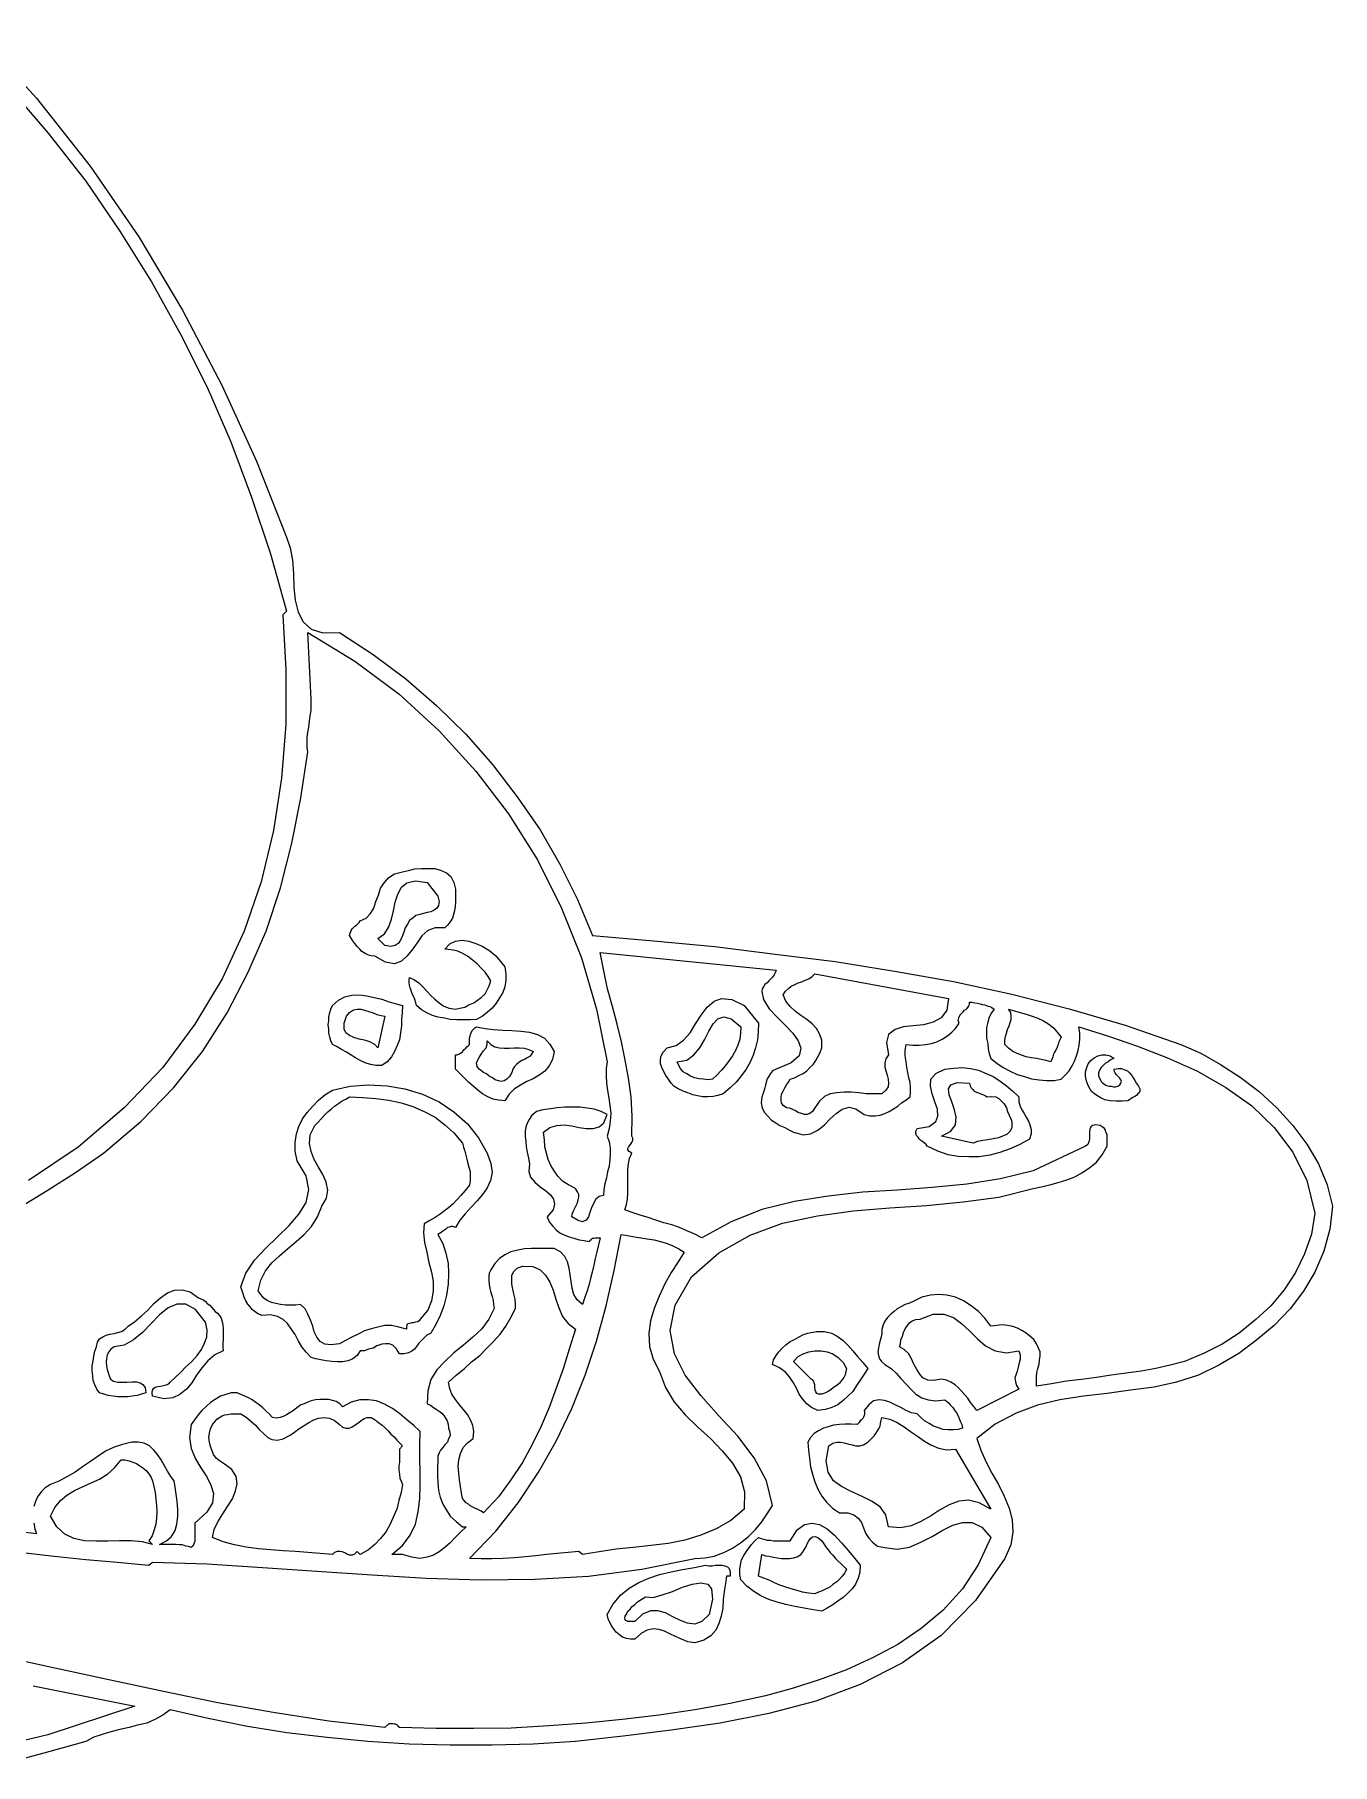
# Model space of a CAD drawing. Extents: x 0.04 to 5.91, y 0.03 to 7.85.
# Drawn here: x 3.49 to 5.914, y 0.108 to 3.34 of the extents above; entities that cross this region are included whole.
import ezdxf

# ---------------------------------------------------------------- set-up
doc = ezdxf.new("R2010")
doc.units = 0
doc.layers.add('1', color=7, linetype='Continuous')

msp = doc.modelspace()

# ---------------------------------------------------------------- linework, layer by layer
for points in [[(3.384, 3.34), (3.493, 3.221), (3.593, 3.094), (3.684, 2.962), (3.766, 2.825), (3.839, 2.685), (3.904, 2.543), (3.96, 2.401), (3.967, 2.381), (3.971, 2.358), (3.973, 2.333), (3.974, 2.307), (3.976, 2.283), (3.982, 2.261), (3.991, 2.243), (4.006, 2.229), (4.028, 2.222), (4.059, 2.223), (4.122, 2.182), (4.183, 2.136), (4.241, 2.086), (4.295, 2.033), (4.345, 1.976), (4.391, 1.916), (4.434, 1.854), (4.471, 1.79), (4.504, 1.724), (4.532, 1.657), (4.646, 1.647), (4.76, 1.636), (4.873, 1.622), (4.985, 1.608), (5.096, 1.59), (5.206, 1.571), (5.315, 1.547), (5.422, 1.52), (5.527, 1.489), (5.631, 1.453), (5.668, 1.437), (5.705, 1.416), (5.742, 1.392), (5.777, 1.365), (5.81, 1.335), (5.84, 1.302), (5.866, 1.267), (5.888, 1.23), (5.904, 1.191), (5.914, 1.151), (5.909, 1.108), (5.898, 1.067), (5.881, 1.028), (5.86, 0.992), (5.835, 0.959), (5.805, 0.928), (5.773, 0.901), (5.739, 0.876), (5.702, 0.854), (5.664, 0.835), (5.623, 0.822), (5.581, 0.813), (5.537, 0.807), (5.493, 0.801), (5.449, 0.796), (5.405, 0.789), (5.363, 0.779), (5.323, 0.764), (5.284, 0.744), (5.25, 0.717), (5.257, 0.695), (5.267, 0.673), (5.278, 0.652), (5.29, 0.631), (5.301, 0.609), (5.31, 0.587), (5.316, 0.565), (5.317, 0.542), (5.313, 0.518), (5.302, 0.493), (5.247, 0.414), (5.183, 0.349), (5.111, 0.298), (5.032, 0.257), (4.949, 0.226), (4.861, 0.203), (4.77, 0.185), (4.679, 0.172), (4.589, 0.161), (4.5, 0.151), (4.421, 0.146), (4.344, 0.144), (4.266, 0.144), (4.189, 0.146), (4.112, 0.151), (4.036, 0.158), (3.961, 0.167), (3.887, 0.179), (3.814, 0.194), (3.743, 0.21), (3.729, 0.2), (3.714, 0.192), (3.699, 0.185), (3.682, 0.181), (3.666, 0.177), (3.649, 0.173), (3.632, 0.169), (3.616, 0.164), (3.6, 0.159), (3.585, 0.151), (3.507, 0.129), (3.428, 0.108)], [(4.276, 1.743), (4.276, 1.735), (4.276, 1.726), (4.276, 1.719), (4.275, 1.711), (4.274, 1.703), (4.272, 1.696), (4.27, 1.689), (4.266, 1.682), (4.261, 1.676), (4.256, 1.671), (4.238, 1.671), (4.224, 1.666), (4.213, 1.656), (4.204, 1.643), (4.195, 1.63), (4.185, 1.618), (4.175, 1.609), (4.162, 1.604), (4.145, 1.607), (4.125, 1.618), (4.118, 1.619), (4.113, 1.62), (4.107, 1.623), (4.101, 1.627), (4.097, 1.631), (4.092, 1.636), (4.088, 1.642), (4.084, 1.647), (4.081, 1.652), (4.078, 1.657), (4.079, 1.661), (4.08, 1.664), (4.081, 1.666), (4.083, 1.669), (4.086, 1.672), (4.088, 1.674), (4.091, 1.676), (4.094, 1.679), (4.096, 1.681), (4.098, 1.684), (4.109, 1.689), (4.117, 1.698), (4.123, 1.708), (4.127, 1.72), (4.132, 1.732), (4.136, 1.745), (4.143, 1.756), (4.151, 1.765), (4.162, 1.772), (4.177, 1.776), (4.188, 1.778), (4.2, 1.781), (4.212, 1.782), (4.225, 1.782), (4.237, 1.782), (4.248, 1.779), (4.259, 1.774), (4.267, 1.767), (4.273, 1.756), (4.276, 1.743)], [(4.368, 1.598), (4.37, 1.585), (4.37, 1.573), (4.368, 1.561), (4.364, 1.55), (4.358, 1.54), (4.352, 1.53), (4.344, 1.521), (4.335, 1.513), (4.326, 1.506), (4.315, 1.5), (4.303, 1.499), (4.291, 1.499), (4.278, 1.499), (4.266, 1.5), (4.255, 1.502), (4.243, 1.504), (4.233, 1.507), (4.222, 1.512), (4.212, 1.518), (4.203, 1.526), (4.202, 1.531), (4.2, 1.537), (4.198, 1.542), (4.195, 1.548), (4.193, 1.554), (4.191, 1.559), (4.19, 1.564), (4.189, 1.569), (4.189, 1.574), (4.19, 1.578), (4.199, 1.574), (4.207, 1.568), (4.215, 1.561), (4.222, 1.553), (4.229, 1.545), (4.237, 1.538), (4.245, 1.531), (4.254, 1.525), (4.264, 1.521), (4.276, 1.519), (4.284, 1.521), (4.293, 1.523), (4.301, 1.527), (4.31, 1.531), (4.317, 1.536), (4.324, 1.541), (4.331, 1.548), (4.335, 1.555), (4.339, 1.563), (4.342, 1.572), (4.337, 1.58), (4.331, 1.588), (4.324, 1.596), (4.316, 1.604), (4.307, 1.611), (4.298, 1.618), (4.288, 1.624), (4.278, 1.628), (4.267, 1.63), (4.256, 1.631), (4.265, 1.641), (4.276, 1.646), (4.288, 1.648), (4.301, 1.646), (4.314, 1.642), (4.327, 1.636), (4.34, 1.628), (4.351, 1.619), (4.36, 1.608), (4.368, 1.598)], [(4.177, 1.526), (4.176, 1.513), (4.175, 1.5), (4.175, 1.488), (4.173, 1.475), (4.171, 1.462), (4.167, 1.451), (4.162, 1.44), (4.156, 1.43), (4.148, 1.421), (4.138, 1.414), (4.127, 1.414), (4.117, 1.416), (4.107, 1.419), (4.098, 1.423), (4.089, 1.428), (4.081, 1.433), (4.072, 1.439), (4.063, 1.444), (4.055, 1.449), (4.046, 1.453), (4.043, 1.46), (4.041, 1.467), (4.039, 1.474), (4.039, 1.482), (4.038, 1.49), (4.039, 1.497), (4.039, 1.505), (4.041, 1.513), (4.043, 1.519), (4.046, 1.526), (4.057, 1.536), (4.069, 1.542), (4.082, 1.545), (4.096, 1.546), (4.11, 1.544), (4.124, 1.541), (4.138, 1.538), (4.152, 1.533), (4.165, 1.529), (4.177, 1.526)], [(4.842, 1.493), (4.841, 1.477), (4.84, 1.462), (4.836, 1.447), (4.832, 1.433), (4.826, 1.42), (4.819, 1.407), (4.81, 1.395), (4.8, 1.383), (4.789, 1.372), (4.776, 1.361), (4.766, 1.358), (4.757, 1.356), (4.747, 1.355), (4.738, 1.355), (4.728, 1.357), (4.719, 1.359), (4.71, 1.363), (4.701, 1.366), (4.692, 1.37), (4.684, 1.375), (4.679, 1.381), (4.674, 1.388), (4.669, 1.395), (4.665, 1.402), (4.662, 1.409), (4.659, 1.417), (4.659, 1.425), (4.66, 1.432), (4.664, 1.439), (4.671, 1.447), (4.688, 1.451), (4.702, 1.461), (4.714, 1.475), (4.724, 1.492), (4.735, 1.508), (4.746, 1.523), (4.759, 1.534), (4.773, 1.539), (4.792, 1.537), (4.815, 1.526), (4.842, 1.493)], [(4.46, 1.44), (4.457, 1.425), (4.451, 1.413), (4.443, 1.403), (4.432, 1.396), (4.421, 1.389), (4.409, 1.384), (4.397, 1.377), (4.386, 1.37), (4.376, 1.36), (4.368, 1.348), (4.356, 1.349), (4.346, 1.351), (4.336, 1.355), (4.326, 1.361), (4.318, 1.367), (4.309, 1.375), (4.3, 1.383), (4.292, 1.391), (4.284, 1.399), (4.276, 1.407), (4.276, 1.434), (4.279, 1.434), (4.282, 1.435), (4.285, 1.437), (4.288, 1.439), (4.29, 1.441), (4.292, 1.444), (4.295, 1.446), (4.297, 1.449), (4.3, 1.451), (4.302, 1.453), (4.302, 1.458), (4.302, 1.461), (4.302, 1.465), (4.303, 1.469), (4.304, 1.472), (4.305, 1.475), (4.307, 1.479), (4.309, 1.481), (4.312, 1.484), (4.315, 1.486), (4.331, 1.483), (4.347, 1.481), (4.364, 1.48), (4.381, 1.479), (4.398, 1.478), (4.414, 1.476), (4.429, 1.472), (4.442, 1.465), (4.452, 1.454), (4.46, 1.44)], [(5.506, 1.427), (5.503, 1.426), (5.499, 1.424), (5.495, 1.421), (5.49, 1.418), (5.486, 1.414), (5.482, 1.41), (5.479, 1.405), (5.477, 1.4), (5.477, 1.394), (5.48, 1.388), (5.482, 1.384), (5.485, 1.381), (5.488, 1.379), (5.491, 1.377), (5.494, 1.376), (5.497, 1.375), (5.501, 1.375), (5.505, 1.374), (5.509, 1.374), (5.513, 1.375), (5.517, 1.378), (5.519, 1.381), (5.52, 1.384), (5.518, 1.388), (5.516, 1.391), (5.513, 1.394), (5.51, 1.397), (5.508, 1.4), (5.506, 1.404), (5.506, 1.407), (5.514, 1.408), (5.52, 1.408), (5.526, 1.406), (5.531, 1.404), (5.535, 1.4), (5.539, 1.395), (5.542, 1.391), (5.545, 1.386), (5.548, 1.38), (5.552, 1.375), (5.554, 1.37), (5.554, 1.366), (5.553, 1.363), (5.55, 1.36), (5.548, 1.358), (5.545, 1.356), (5.541, 1.354), (5.538, 1.352), (5.535, 1.35), (5.532, 1.348), (5.521, 1.347), (5.51, 1.347), (5.499, 1.348), (5.489, 1.35), (5.48, 1.354), (5.472, 1.359), (5.464, 1.365), (5.459, 1.374), (5.455, 1.383), (5.453, 1.394), (5.453, 1.402), (5.455, 1.41), (5.458, 1.417), (5.463, 1.423), (5.469, 1.428), (5.476, 1.432), (5.483, 1.434), (5.491, 1.434), (5.499, 1.432), (5.506, 1.427)], [(5.328, 1.355), (5.328, 1.346), (5.331, 1.338), (5.334, 1.331), (5.338, 1.324), (5.342, 1.317), (5.346, 1.31), (5.349, 1.303), (5.351, 1.294), (5.351, 1.286), (5.348, 1.276), (5.33, 1.266), (5.312, 1.258), (5.293, 1.251), (5.274, 1.246), (5.254, 1.243), (5.235, 1.243), (5.215, 1.244), (5.196, 1.247), (5.177, 1.254), (5.157, 1.263), (5.155, 1.266), (5.152, 1.269), (5.149, 1.271), (5.145, 1.274), (5.142, 1.277), (5.14, 1.28), (5.137, 1.283), (5.136, 1.287), (5.136, 1.291), (5.138, 1.296), (5.161, 1.3), (5.173, 1.309), (5.177, 1.319), (5.176, 1.332), (5.171, 1.346), (5.166, 1.361), (5.163, 1.375), (5.164, 1.388), (5.173, 1.399), (5.19, 1.407), (5.207, 1.409), (5.223, 1.41), (5.238, 1.408), (5.253, 1.405), (5.267, 1.399), (5.28, 1.393), (5.293, 1.385), (5.305, 1.376), (5.317, 1.366), (5.328, 1.355)], [(4.335, 1.25), (4.342, 1.231), (4.344, 1.214), (4.341, 1.199), (4.335, 1.185), (4.326, 1.173), (4.316, 1.161), (4.305, 1.149), (4.294, 1.137), (4.284, 1.125), (4.276, 1.111), (4.271, 1.113), (4.268, 1.113), (4.264, 1.112), (4.261, 1.111), (4.258, 1.108), (4.255, 1.106), (4.252, 1.104), (4.249, 1.102), (4.246, 1.1), (4.243, 1.098), (4.252, 1.081), (4.258, 1.063), (4.262, 1.044), (4.263, 1.025), (4.262, 1.005), (4.259, 0.985), (4.254, 0.965), (4.247, 0.947), (4.239, 0.93), (4.23, 0.914), (4.222, 0.91), (4.217, 0.905), (4.212, 0.9), (4.207, 0.895), (4.203, 0.889), (4.199, 0.884), (4.194, 0.88), (4.188, 0.877), (4.18, 0.875), (4.171, 0.875), (4.165, 0.885), (4.159, 0.891), (4.152, 0.894), (4.145, 0.894), (4.138, 0.893), (4.129, 0.89), (4.122, 0.886), (4.113, 0.884), (4.106, 0.881), (4.098, 0.881), (4.092, 0.872), (4.084, 0.866), (4.075, 0.862), (4.065, 0.86), (4.055, 0.86), (4.045, 0.861), (4.034, 0.862), (4.024, 0.864), (4.015, 0.866), (4.006, 0.868), (3.997, 0.878), (3.989, 0.888), (3.982, 0.9), (3.976, 0.911), (3.969, 0.922), (3.962, 0.932), (3.954, 0.939), (3.943, 0.945), (3.93, 0.948), (3.914, 0.947), (3.907, 0.95), (3.902, 0.953), (3.896, 0.958), (3.892, 0.963), (3.888, 0.968), (3.884, 0.974), (3.881, 0.981), (3.879, 0.987), (3.877, 0.993), (3.875, 1), (3.884, 1.026), (3.9, 1.05), (3.921, 1.072), (3.943, 1.094), (3.965, 1.115), (3.983, 1.136), (3.997, 1.158), (4.002, 1.182), (3.997, 1.208), (3.98, 1.236), (3.976, 1.254), (3.976, 1.27), (3.979, 1.286), (3.983, 1.3), (3.99, 1.314), (3.999, 1.326), (4.009, 1.338), (4.02, 1.349), (4.032, 1.359), (4.046, 1.368), (4.079, 1.375), (4.113, 1.378), (4.148, 1.376), (4.181, 1.37), (4.214, 1.36), (4.245, 1.346), (4.273, 1.327), (4.298, 1.305), (4.319, 1.279), (4.335, 1.25)], [(3.835, 0.947), (3.838, 0.942), (3.84, 0.935), (3.841, 0.929), (3.842, 0.922), (3.842, 0.916), (3.842, 0.909), (3.842, 0.902), (3.841, 0.895), (3.841, 0.888), (3.842, 0.881), (3.826, 0.873), (3.813, 0.862), (3.802, 0.849), (3.792, 0.835), (3.783, 0.821), (3.773, 0.809), (3.761, 0.799), (3.748, 0.793), (3.731, 0.791), (3.71, 0.796), (3.709, 0.803), (3.71, 0.807), (3.712, 0.811), (3.715, 0.813), (3.72, 0.814), (3.725, 0.815), (3.73, 0.816), (3.735, 0.817), (3.74, 0.819), (3.743, 0.822), (3.752, 0.831), (3.762, 0.84), (3.772, 0.851), (3.783, 0.861), (3.793, 0.872), (3.801, 0.883), (3.807, 0.895), (3.811, 0.907), (3.812, 0.92), (3.809, 0.934), (3.79, 0.958), (3.772, 0.968), (3.755, 0.968), (3.739, 0.961), (3.723, 0.948), (3.707, 0.932), (3.691, 0.915), (3.674, 0.901), (3.657, 0.891), (3.638, 0.888), (3.632, 0.884), (3.628, 0.879), (3.625, 0.873), (3.624, 0.866), (3.623, 0.86), (3.624, 0.853), (3.625, 0.846), (3.627, 0.84), (3.629, 0.834), (3.631, 0.828), (3.637, 0.824), (3.645, 0.822), (3.653, 0.822), (3.662, 0.822), (3.671, 0.823), (3.68, 0.823), (3.687, 0.821), (3.692, 0.818), (3.696, 0.812), (3.697, 0.802), (3.689, 0.8), (3.681, 0.797), (3.672, 0.796), (3.663, 0.795), (3.654, 0.795), (3.645, 0.795), (3.636, 0.796), (3.627, 0.797), (3.619, 0.8), (3.611, 0.802), (3.606, 0.809), (3.602, 0.817), (3.599, 0.825), (3.598, 0.834), (3.597, 0.844), (3.597, 0.853), (3.599, 0.862), (3.6, 0.871), (3.602, 0.88), (3.605, 0.888), (3.607, 0.897), (3.611, 0.903), (3.617, 0.907), (3.623, 0.91), (3.63, 0.912), (3.638, 0.913), (3.645, 0.915), (3.652, 0.917), (3.659, 0.921), (3.664, 0.927), (3.676, 0.935), (3.689, 0.946), (3.701, 0.957), (3.712, 0.969), (3.725, 0.98), (3.738, 0.989), (3.751, 0.994), (3.765, 0.995), (3.78, 0.991), (3.796, 0.98), (3.8, 0.978), (3.805, 0.976), (3.809, 0.973), (3.812, 0.969), (3.817, 0.966), (3.82, 0.962), (3.824, 0.958), (3.827, 0.954), (3.831, 0.951), (3.835, 0.947)], [(5.046, 0.848), (5.039, 0.837), (5.032, 0.826), (5.025, 0.816), (5.018, 0.805), (5.009, 0.796), (5, 0.788), (4.99, 0.78), (4.979, 0.775), (4.967, 0.771), (4.953, 0.769), (4.941, 0.775), (4.932, 0.782), (4.924, 0.791), (4.918, 0.8), (4.913, 0.811), (4.907, 0.821), (4.9, 0.832), (4.892, 0.841), (4.881, 0.849), (4.868, 0.855), (4.87, 0.864), (4.875, 0.872), (4.88, 0.879), (4.886, 0.886), (4.893, 0.892), (4.901, 0.898), (4.909, 0.902), (4.918, 0.907), (4.926, 0.911), (4.934, 0.914), (4.95, 0.917), (4.965, 0.917), (4.978, 0.914), (4.989, 0.908), (5, 0.9), (5.009, 0.891), (5.018, 0.881), (5.027, 0.87), (5.037, 0.859), (5.046, 0.848)], [(5.032, 0.48), (5.031, 0.467), (5.028, 0.456), (5.023, 0.445), (5.017, 0.436), (5.009, 0.428), (5, 0.42), (4.99, 0.413), (4.981, 0.406), (4.97, 0.4), (4.96, 0.394), (4.944, 0.397), (4.927, 0.4), (4.91, 0.403), (4.893, 0.407), (4.877, 0.411), (4.861, 0.416), (4.846, 0.423), (4.833, 0.431), (4.82, 0.441), (4.809, 0.453), (4.807, 0.463), (4.807, 0.473), (4.808, 0.481), (4.81, 0.49), (4.814, 0.497), (4.819, 0.505), (4.824, 0.512), (4.829, 0.519), (4.835, 0.526), (4.842, 0.532), (4.847, 0.53), (4.852, 0.529), (4.858, 0.527), (4.864, 0.527), (4.87, 0.526), (4.876, 0.526), (4.882, 0.526), (4.888, 0.526), (4.895, 0.526), (4.901, 0.526), (4.914, 0.546), (4.928, 0.556), (4.942, 0.559), (4.956, 0.556), (4.97, 0.548), (4.984, 0.536), (4.997, 0.522), (5.01, 0.507), (5.022, 0.493), (5.032, 0.48)], [(4.789, 0.46), (4.782, 0.46), (4.78, 0.446), (4.778, 0.431), (4.776, 0.416), (4.775, 0.4), (4.772, 0.385), (4.768, 0.371), (4.762, 0.359), (4.753, 0.348), (4.74, 0.34), (4.723, 0.335), (4.71, 0.337), (4.698, 0.342), (4.687, 0.347), (4.676, 0.352), (4.666, 0.357), (4.656, 0.36), (4.645, 0.361), (4.634, 0.359), (4.623, 0.353), (4.611, 0.342), (4.603, 0.342), (4.595, 0.343), (4.588, 0.346), (4.582, 0.35), (4.576, 0.355), (4.572, 0.36), (4.568, 0.366), (4.564, 0.373), (4.561, 0.38), (4.559, 0.388), (4.57, 0.407), (4.584, 0.424), (4.6, 0.437), (4.618, 0.448), (4.637, 0.456), (4.657, 0.463), (4.679, 0.468), (4.7, 0.472), (4.722, 0.476), (4.743, 0.48), (4.749, 0.479), (4.755, 0.479), (4.761, 0.48), (4.768, 0.48), (4.774, 0.48), (4.779, 0.479), (4.784, 0.477), (4.787, 0.474), (4.789, 0.468), (4.789, 0.46)]]:
    msp.add_lwpolyline(points)
at = {"layer": '1'}
for points in [[(3.44, 3.243), (3.515, 3.156), (3.585, 3.066), (3.649, 2.973), (3.708, 2.878), (3.762, 2.78), (3.812, 2.681), (3.856, 2.579), (3.895, 2.476), (3.93, 2.37), (3.96, 2.263), (3.953, 2.256), (3.959, 2.153), (3.959, 2.051), (3.951, 1.951), (3.936, 1.853), (3.913, 1.757), (3.881, 1.665), (3.84, 1.576), (3.789, 1.491), (3.729, 1.41), (3.657, 1.335), (3.571, 1.261), (3.478, 1.199)], [(3.46, 1.148), (3.513, 1.18), (3.566, 1.214), (3.618, 1.25), (3.688, 1.309), (3.749, 1.372), (3.803, 1.44), (3.849, 1.512), (3.888, 1.587), (3.922, 1.665), (3.949, 1.746), (3.97, 1.829), (3.987, 1.914), (4, 2), (3.999, 2.008), (3.999, 2.017), (3.999, 2.027), (4, 2.036), (4.002, 2.046), (4.003, 2.057), (4.004, 2.067), (4.006, 2.077), (4.006, 2.088), (4.006, 2.098), (4, 2.223), (4.088, 2.169), (4.17, 2.108), (4.245, 2.039), (4.314, 1.964), (4.375, 1.884), (4.429, 1.798), (4.474, 1.708), (4.511, 1.615), (4.539, 1.519), (4.559, 1.421)], [(4.243, 1.73), (4.245, 1.72), (4.244, 1.713), (4.241, 1.708), (4.236, 1.704), (4.23, 1.701), (4.223, 1.7), (4.216, 1.698), (4.209, 1.696), (4.202, 1.694), (4.197, 1.69), (4.19, 1.685), (4.186, 1.678), (4.182, 1.671), (4.179, 1.663), (4.176, 1.655), (4.173, 1.648), (4.169, 1.642), (4.163, 1.638), (4.155, 1.636), (4.144, 1.638), (4.131, 1.651), (4.143, 1.66), (4.151, 1.673), (4.156, 1.687), (4.16, 1.703), (4.163, 1.719), (4.168, 1.734), (4.175, 1.747), (4.185, 1.755), (4.201, 1.759), (4.223, 1.756), (4.243, 1.73)], [(3.467, 0.504), (3.526, 0.497), (3.585, 0.491), (3.644, 0.486), (3.703, 0.48), (3.71, 0.486), (3.812, 0.483), (3.915, 0.476), (4.017, 0.469), (4.12, 0.462), (4.221, 0.456), (4.323, 0.453), (4.424, 0.454), (4.524, 0.46), (4.624, 0.473), (4.723, 0.493), (4.742, 0.494), (4.759, 0.497), (4.777, 0.504), (4.793, 0.512), (4.808, 0.522), (4.823, 0.534), (4.836, 0.547), (4.848, 0.561), (4.858, 0.576), (4.868, 0.592), (4.857, 0.638), (4.834, 0.681), (4.803, 0.721), (4.768, 0.759), (4.734, 0.797), (4.705, 0.835), (4.685, 0.875), (4.677, 0.919), (4.686, 0.966), (4.717, 1.019), (4.768, 1.064), (4.826, 1.097), (4.887, 1.119), (4.952, 1.133), (5.019, 1.142), (5.087, 1.148), (5.156, 1.152), (5.224, 1.159), (5.291, 1.168), (5.355, 1.184), (5.37, 1.187), (5.386, 1.191), (5.402, 1.195), (5.418, 1.2), (5.433, 1.206), (5.447, 1.214), (5.461, 1.223), (5.473, 1.233), (5.484, 1.247), (5.493, 1.263), (5.493, 1.267), (5.493, 1.272), (5.493, 1.276), (5.493, 1.281), (5.493, 1.285), (5.491, 1.289), (5.49, 1.293), (5.488, 1.296), (5.484, 1.299), (5.48, 1.302), (5.472, 1.303), (5.466, 1.302), (5.463, 1.299), (5.461, 1.295), (5.46, 1.289), (5.46, 1.283), (5.46, 1.277), (5.459, 1.271), (5.457, 1.266), (5.453, 1.263), (5.355, 1.217), (5.294, 1.202), (5.231, 1.192), (5.166, 1.186), (5.101, 1.181), (5.037, 1.177), (4.972, 1.17), (4.909, 1.16), (4.848, 1.145), (4.791, 1.122), (4.736, 1.092), (4.723, 1.099), (4.708, 1.105), (4.694, 1.111), (4.68, 1.116), (4.665, 1.12), (4.65, 1.125), (4.636, 1.13), (4.621, 1.134), (4.606, 1.139), (4.592, 1.144), (4.595, 1.154), (4.597, 1.164), (4.598, 1.175), (4.598, 1.186), (4.598, 1.197), (4.598, 1.208), (4.598, 1.219), (4.599, 1.23), (4.601, 1.24), (4.605, 1.25), (4.6, 1.253), (4.598, 1.256), (4.598, 1.259), (4.599, 1.261), (4.601, 1.264), (4.604, 1.268), (4.606, 1.271), (4.607, 1.274), (4.607, 1.278), (4.605, 1.282), (4.606, 1.319), (4.604, 1.355), (4.599, 1.39), (4.593, 1.424), (4.586, 1.458), (4.578, 1.491), (4.569, 1.524), (4.56, 1.557), (4.553, 1.591), (4.546, 1.625), (4.875, 1.592)], [(4.875, 1.592), (4.873, 1.587), (4.871, 1.583), (4.868, 1.579), (4.865, 1.576), (4.861, 1.572), (4.858, 1.568), (4.854, 1.565), (4.851, 1.561), (4.849, 1.557), (4.848, 1.552), (4.851, 1.537), (4.862, 1.52), (4.876, 1.505), (4.891, 1.49), (4.906, 1.474), (4.916, 1.46), (4.921, 1.446), (4.918, 1.432), (4.903, 1.419), (4.875, 1.407), (4.868, 1.404), (4.864, 1.399), (4.861, 1.394), (4.858, 1.389), (4.856, 1.383), (4.855, 1.377), (4.854, 1.372), (4.852, 1.366), (4.85, 1.36), (4.848, 1.355), (4.847, 1.344), (4.849, 1.334), (4.853, 1.326), (4.859, 1.319), (4.866, 1.312), (4.874, 1.307), (4.882, 1.302), (4.891, 1.298), (4.9, 1.293), (4.907, 1.289), (4.925, 1.284), (4.939, 1.286), (4.953, 1.293), (4.965, 1.303), (4.976, 1.314), (4.987, 1.324), (4.998, 1.332), (5.011, 1.336), (5.024, 1.333), (5.039, 1.322), (5.05, 1.32), (5.06, 1.32), (5.069, 1.321), (5.078, 1.324), (5.086, 1.328), (5.094, 1.333), (5.102, 1.338), (5.109, 1.344), (5.117, 1.349), (5.125, 1.355), (5.126, 1.363), (5.126, 1.372), (5.125, 1.382), (5.123, 1.391), (5.121, 1.401), (5.119, 1.411), (5.118, 1.421), (5.116, 1.432), (5.116, 1.442), (5.118, 1.453), (5.13, 1.452), (5.142, 1.452), (5.154, 1.453), (5.165, 1.455), (5.175, 1.458), (5.185, 1.463), (5.195, 1.469), (5.203, 1.476), (5.21, 1.483), (5.217, 1.493), (5.215, 1.498), (5.216, 1.503), (5.218, 1.507), (5.22, 1.51), (5.224, 1.514), (5.227, 1.517), (5.231, 1.52), (5.234, 1.524), (5.236, 1.528), (5.236, 1.532), (5.241, 1.532), (5.246, 1.531), (5.251, 1.53), (5.256, 1.529), (5.26, 1.528), (5.265, 1.527), (5.27, 1.525), (5.274, 1.524), (5.278, 1.522), (5.282, 1.519), (5.277, 1.512), (5.273, 1.504), (5.27, 1.495), (5.268, 1.485), (5.268, 1.475), (5.268, 1.465), (5.27, 1.455), (5.271, 1.445), (5.273, 1.436), (5.276, 1.427), (5.287, 1.418), (5.299, 1.41), (5.312, 1.403), (5.325, 1.397), (5.339, 1.393), (5.352, 1.389), (5.366, 1.387), (5.38, 1.386), (5.394, 1.386), (5.407, 1.388), (5.415, 1.396), (5.422, 1.404), (5.428, 1.413), (5.432, 1.422), (5.436, 1.432), (5.439, 1.442), (5.441, 1.452), (5.442, 1.463), (5.442, 1.474), (5.44, 1.486), (5.494, 1.469), (5.55, 1.45), (5.606, 1.428), (5.662, 1.403), (5.715, 1.373), (5.763, 1.339), (5.805, 1.298), (5.84, 1.252), (5.866, 1.199), (5.881, 1.138), (5.875, 1.099), (5.862, 1.062), (5.845, 1.027), (5.824, 0.995), (5.799, 0.965), (5.771, 0.939), (5.74, 0.914), (5.708, 0.893), (5.673, 0.876), (5.638, 0.861), (5.611, 0.854), (5.584, 0.848), (5.557, 0.843), (5.529, 0.839), (5.501, 0.835), (5.473, 0.831), (5.445, 0.827), (5.417, 0.824), (5.389, 0.819), (5.361, 0.815), (5.361, 0.824), (5.361, 0.832), (5.362, 0.84), (5.364, 0.848), (5.366, 0.856), (5.367, 0.864), (5.368, 0.871), (5.368, 0.879), (5.365, 0.886), (5.361, 0.894), (5.356, 0.902), (5.349, 0.908), (5.342, 0.914), (5.334, 0.919), (5.326, 0.923), (5.317, 0.926), (5.307, 0.928), (5.297, 0.929), (5.287, 0.928), (5.276, 0.927), (5.265, 0.942), (5.253, 0.954), (5.239, 0.965), (5.225, 0.974), (5.21, 0.981), (5.194, 0.985), (5.179, 0.986), (5.163, 0.985), (5.147, 0.981), (5.131, 0.973), (5.124, 0.97), (5.116, 0.967), (5.108, 0.963), (5.101, 0.959), (5.095, 0.954), (5.089, 0.949), (5.083, 0.943), (5.078, 0.936), (5.075, 0.929), (5.072, 0.921), (5.072, 0.914), (5.071, 0.907), (5.069, 0.9), (5.067, 0.893), (5.066, 0.886), (5.065, 0.879), (5.066, 0.872), (5.068, 0.866), (5.072, 0.86), (5.078, 0.855), (5.09, 0.848), (5.099, 0.839), (5.108, 0.829), (5.117, 0.819), (5.126, 0.81), (5.136, 0.8), (5.147, 0.793), (5.159, 0.789), (5.173, 0.787), (5.19, 0.789), (5.196, 0.784), (5.2, 0.78), (5.205, 0.775), (5.208, 0.77), (5.212, 0.765), (5.215, 0.759), (5.217, 0.754), (5.219, 0.748), (5.222, 0.743), (5.223, 0.736), (5.215, 0.734), (5.206, 0.733), (5.196, 0.733), (5.187, 0.734), (5.178, 0.737), (5.169, 0.74), (5.161, 0.745), (5.152, 0.75), (5.145, 0.756), (5.138, 0.763), (5.128, 0.765), (5.118, 0.769), (5.108, 0.775), (5.097, 0.78), (5.087, 0.785), (5.077, 0.788), (5.067, 0.789), (5.057, 0.787), (5.048, 0.78), (5.039, 0.769), (5.04, 0.766), (5.04, 0.763), (5.039, 0.76), (5.038, 0.757), (5.037, 0.754), (5.034, 0.752), (5.032, 0.75), (5.03, 0.747), (5.028, 0.745), (5.026, 0.743), (5.015, 0.744), (5.004, 0.744), (4.993, 0.743), (4.982, 0.742), (4.972, 0.739), (4.963, 0.736), (4.954, 0.731), (4.946, 0.726), (4.939, 0.719), (4.934, 0.71), (4.935, 0.695), (4.937, 0.68), (4.939, 0.664), (4.943, 0.65), (4.947, 0.636), (4.953, 0.622), (4.96, 0.609), (4.969, 0.598), (4.98, 0.587), (4.993, 0.578), (5.009, 0.578), (5.02, 0.574), (5.028, 0.568), (5.034, 0.56), (5.038, 0.55), (5.042, 0.54), (5.048, 0.531), (5.055, 0.523), (5.064, 0.516), (5.078, 0.513), (5.101, 0.51), (5.124, 0.514), (5.145, 0.523), (5.166, 0.534), (5.185, 0.545), (5.205, 0.555), (5.223, 0.56), (5.241, 0.56), (5.259, 0.551), (5.276, 0.532), (5.252, 0.481), (5.223, 0.436), (5.187, 0.396), (5.146, 0.362), (5.102, 0.332), (5.055, 0.307), (5.006, 0.285), (4.955, 0.266), (4.905, 0.25), (4.855, 0.236), (4.789, 0.222), (4.723, 0.21), (4.656, 0.2), (4.587, 0.192), (4.519, 0.185), (4.45, 0.18), (4.38, 0.176), (4.31, 0.175), (4.24, 0.175), (4.171, 0.177), (4.169, 0.179), (4.168, 0.181), (4.166, 0.182), (4.164, 0.183), (4.162, 0.183), (4.159, 0.184), (4.157, 0.184), (4.154, 0.184), (4.151, 0.184), (4.144, 0.177), (4.039, 0.189), (3.935, 0.205), (3.832, 0.223), (3.73, 0.244), (3.628, 0.266), (3.527, 0.288), (3.425, 0.31)], [(5.197, 1.539), (5.194, 1.517), (5.183, 1.503), (5.168, 1.495), (5.15, 1.49), (5.131, 1.488), (5.112, 1.486), (5.097, 1.481), (5.085, 1.472), (5.081, 1.457), (5.085, 1.434), (5.08, 1.426), (5.078, 1.419), (5.078, 1.411), (5.08, 1.404), (5.082, 1.396), (5.084, 1.388), (5.085, 1.381), (5.084, 1.374), (5.08, 1.368), (5.072, 1.361), (5.057, 1.361), (5.043, 1.361), (5.029, 1.363), (5.015, 1.364), (5.002, 1.364), (4.988, 1.363), (4.976, 1.361), (4.965, 1.356), (4.956, 1.347), (4.947, 1.335), (4.943, 1.328), (4.938, 1.324), (4.933, 1.322), (4.928, 1.322), (4.922, 1.324), (4.916, 1.326), (4.911, 1.329), (4.905, 1.332), (4.9, 1.334), (4.894, 1.335), (4.888, 1.339), (4.885, 1.344), (4.884, 1.349), (4.884, 1.354), (4.885, 1.36), (4.888, 1.366), (4.891, 1.372), (4.894, 1.378), (4.898, 1.383), (4.901, 1.388), (4.909, 1.391), (4.917, 1.395), (4.925, 1.399), (4.932, 1.404), (4.938, 1.41), (4.944, 1.416), (4.949, 1.423), (4.953, 1.43), (4.957, 1.438), (4.96, 1.447), (4.96, 1.461), (4.956, 1.473), (4.95, 1.483), (4.942, 1.492), (4.932, 1.5), (4.921, 1.507), (4.911, 1.515), (4.901, 1.524), (4.893, 1.534), (4.888, 1.546), (4.892, 1.553), (4.898, 1.558), (4.903, 1.562), (4.91, 1.565), (4.916, 1.568), (4.923, 1.57), (4.929, 1.573), (4.936, 1.576), (4.942, 1.58), (4.947, 1.585), (5.197, 1.539)], [(4.131, 1.447), (4.125, 1.453), (4.116, 1.458), (4.106, 1.461), (4.096, 1.463), (4.086, 1.466), (4.078, 1.47), (4.071, 1.475), (4.068, 1.482), (4.068, 1.493), (4.072, 1.506), (4.078, 1.513), (4.085, 1.518), (4.092, 1.519), (4.099, 1.519), (4.106, 1.517), (4.114, 1.515), (4.122, 1.512), (4.129, 1.509), (4.137, 1.507), (4.144, 1.506), (4.131, 1.447)], [(4.809, 1.486), (4.808, 1.474), (4.807, 1.463), (4.803, 1.452), (4.799, 1.442), (4.793, 1.432), (4.787, 1.423), (4.78, 1.414), (4.773, 1.405), (4.764, 1.396), (4.756, 1.388), (4.748, 1.387), (4.739, 1.388), (4.731, 1.389), (4.722, 1.391), (4.715, 1.394), (4.708, 1.398), (4.701, 1.402), (4.696, 1.408), (4.693, 1.414), (4.69, 1.421), (4.708, 1.424), (4.721, 1.434), (4.732, 1.447), (4.741, 1.462), (4.749, 1.478), (4.757, 1.492), (4.766, 1.501), (4.777, 1.505), (4.791, 1.501), (4.809, 1.486)], [(5.407, 1.467), (5.405, 1.462), (5.403, 1.458), (5.402, 1.453), (5.4, 1.448), (5.398, 1.444), (5.395, 1.439), (5.393, 1.435), (5.392, 1.43), (5.39, 1.425), (5.388, 1.421), (5.379, 1.423), (5.37, 1.425), (5.361, 1.427), (5.351, 1.428), (5.342, 1.43), (5.333, 1.433), (5.325, 1.436), (5.317, 1.44), (5.309, 1.446), (5.302, 1.453), (5.302, 1.461), (5.303, 1.468), (5.305, 1.474), (5.307, 1.481), (5.31, 1.488), (5.312, 1.494), (5.314, 1.5), (5.314, 1.506), (5.313, 1.513), (5.309, 1.519), (5.32, 1.516), (5.331, 1.513), (5.342, 1.51), (5.353, 1.506), (5.364, 1.502), (5.374, 1.497), (5.384, 1.491), (5.393, 1.484), (5.4, 1.476), (5.407, 1.467)], [(4.421, 1.44), (4.418, 1.435), (4.415, 1.431), (4.41, 1.428), (4.405, 1.425), (4.4, 1.423), (4.395, 1.42), (4.39, 1.416), (4.386, 1.412), (4.383, 1.407), (4.381, 1.401), (4.377, 1.393), (4.372, 1.388), (4.367, 1.385), (4.361, 1.384), (4.356, 1.385), (4.35, 1.387), (4.345, 1.391), (4.339, 1.394), (4.334, 1.398), (4.328, 1.401), (4.32, 1.407), (4.316, 1.412), (4.315, 1.418), (4.317, 1.423), (4.32, 1.429), (4.324, 1.435), (4.328, 1.441), (4.333, 1.447), (4.335, 1.453), (4.335, 1.46), (4.342, 1.453), (4.349, 1.449), (4.358, 1.447), (4.367, 1.446), (4.376, 1.446), (4.386, 1.447), (4.395, 1.447), (4.404, 1.446), (4.413, 1.444), (4.421, 1.44)], [(4.559, 1.421), (4.557, 1.408), (4.557, 1.395), (4.558, 1.381), (4.56, 1.367), (4.562, 1.353), (4.564, 1.339), (4.566, 1.325), (4.565, 1.31), (4.563, 1.296), (4.559, 1.282), (4.563, 1.271), (4.565, 1.26), (4.565, 1.249), (4.564, 1.238), (4.563, 1.226), (4.56, 1.215), (4.558, 1.204), (4.555, 1.193), (4.553, 1.182), (4.552, 1.171), (4.544, 1.169), (4.538, 1.164), (4.534, 1.157), (4.53, 1.148), (4.527, 1.139), (4.524, 1.131), (4.52, 1.125), (4.513, 1.122), (4.505, 1.124), (4.493, 1.131), (4.494, 1.136), (4.496, 1.142), (4.499, 1.147), (4.501, 1.152), (4.504, 1.157), (4.505, 1.163), (4.506, 1.168), (4.506, 1.173), (4.504, 1.178), (4.5, 1.184), (4.487, 1.191), (4.476, 1.198), (4.467, 1.207), (4.46, 1.217), (4.454, 1.227), (4.449, 1.238), (4.446, 1.25), (4.443, 1.262), (4.442, 1.275), (4.44, 1.289), (4.452, 1.298), (4.465, 1.302), (4.479, 1.303), (4.493, 1.301), (4.507, 1.298), (4.52, 1.296), (4.533, 1.296), (4.544, 1.299), (4.553, 1.307), (4.559, 1.322), (4.548, 1.328), (4.535, 1.332), (4.522, 1.334), (4.509, 1.336), (4.495, 1.336), (4.48, 1.336), (4.466, 1.335), (4.453, 1.333), (4.439, 1.331), (4.427, 1.328), (4.418, 1.32), (4.412, 1.311), (4.408, 1.301), (4.406, 1.292), (4.406, 1.282), (4.407, 1.272), (4.408, 1.262), (4.41, 1.252), (4.412, 1.241), (4.414, 1.23), (4.413, 1.216), (4.416, 1.205), (4.424, 1.196), (4.434, 1.187), (4.444, 1.18), (4.453, 1.172), (4.459, 1.164), (4.461, 1.155), (4.458, 1.144), (4.447, 1.131), (4.451, 1.122), (4.457, 1.114), (4.464, 1.107), (4.471, 1.101), (4.48, 1.097), (4.488, 1.094), (4.497, 1.091), (4.507, 1.088), (4.516, 1.087), (4.526, 1.085), (4.527, 1.087), (4.529, 1.089), (4.53, 1.09), (4.532, 1.091), (4.534, 1.091), (4.537, 1.092), (4.54, 1.092), (4.543, 1.092), (4.546, 1.092), (4.543, 1.079), (4.54, 1.066), (4.537, 1.053), (4.534, 1.041), (4.531, 1.028), (4.528, 1.016), (4.525, 1.003), (4.521, 0.991), (4.517, 0.979), (4.513, 0.967), (4.503, 0.976), (4.497, 0.986), (4.494, 0.998), (4.492, 1.01), (4.49, 1.023), (4.488, 1.035), (4.485, 1.047), (4.48, 1.057), (4.472, 1.066), (4.46, 1.072), (4.446, 1.072), (4.432, 1.072), (4.418, 1.072), (4.405, 1.071), (4.392, 1.069), (4.379, 1.066), (4.368, 1.06), (4.358, 1.053), (4.349, 1.044), (4.342, 1.032), (4.339, 1.026), (4.338, 1.019), (4.338, 1.012), (4.339, 1.005), (4.34, 0.997), (4.342, 0.99), (4.344, 0.982), (4.346, 0.975), (4.347, 0.967), (4.348, 0.96), (4.338, 0.94), (4.325, 0.922), (4.308, 0.906), (4.291, 0.891), (4.273, 0.877), (4.256, 0.861), (4.241, 0.845), (4.23, 0.827), (4.224, 0.806), (4.223, 0.782), (4.229, 0.779), (4.235, 0.775), (4.24, 0.772), (4.245, 0.768), (4.25, 0.764), (4.254, 0.76), (4.257, 0.755), (4.26, 0.75), (4.262, 0.744), (4.263, 0.736), (4.265, 0.729), (4.266, 0.722), (4.263, 0.716), (4.261, 0.71), (4.256, 0.705), (4.252, 0.7), (4.248, 0.695), (4.245, 0.69), (4.243, 0.684), (4.243, 0.677), (4.242, 0.662), (4.242, 0.648), (4.243, 0.634), (4.244, 0.62), (4.247, 0.607), (4.252, 0.594), (4.259, 0.583), (4.266, 0.572), (4.277, 0.562), (4.289, 0.552), (4.296, 0.552), (4.285, 0.542), (4.275, 0.532), (4.266, 0.522), (4.256, 0.513), (4.245, 0.505), (4.235, 0.499), (4.223, 0.495), (4.209, 0.493), (4.194, 0.495), (4.177, 0.5), (4.157, 0.5), (4.177, 0.517), (4.191, 0.536), (4.201, 0.557), (4.206, 0.58), (4.209, 0.604), (4.21, 0.629), (4.21, 0.654), (4.209, 0.68), (4.209, 0.705), (4.21, 0.73), (4.198, 0.741), (4.185, 0.752), (4.172, 0.763), (4.158, 0.773), (4.143, 0.781), (4.128, 0.787), (4.113, 0.789), (4.097, 0.789), (4.081, 0.785), (4.065, 0.776), (4.06, 0.782), (4.053, 0.786), (4.046, 0.788), (4.039, 0.79), (4.031, 0.79), (4.023, 0.79), (4.014, 0.789), (4.006, 0.787), (4, 0.785), (3.993, 0.782), (3.987, 0.78), (3.982, 0.776), (3.976, 0.772), (3.971, 0.768), (3.965, 0.764), (3.96, 0.761), (3.954, 0.758), (3.948, 0.756), (3.941, 0.755), (3.934, 0.756), (3.928, 0.763), (3.922, 0.768), (3.916, 0.774), (3.909, 0.78), (3.903, 0.784), (3.896, 0.789), (3.889, 0.793), (3.882, 0.796), (3.875, 0.799), (3.868, 0.802), (3.857, 0.802), (3.847, 0.799), (3.837, 0.796), (3.827, 0.79), (3.818, 0.784), (3.81, 0.777), (3.802, 0.769), (3.795, 0.761), (3.788, 0.752), (3.782, 0.743), (3.779, 0.719), (3.782, 0.698), (3.79, 0.679), (3.8, 0.662), (3.811, 0.645), (3.819, 0.63), (3.824, 0.614), (3.822, 0.597), (3.811, 0.579), (3.789, 0.559), (3.789, 0.554), (3.789, 0.549), (3.789, 0.544), (3.789, 0.539), (3.789, 0.534), (3.789, 0.529), (3.789, 0.525), (3.787, 0.52), (3.785, 0.516), (3.782, 0.513), (3.777, 0.515), (3.772, 0.516), (3.766, 0.518), (3.76, 0.518), (3.754, 0.519), (3.748, 0.519), (3.742, 0.519), (3.736, 0.519), (3.729, 0.519), (3.723, 0.519), (3.736, 0.526), (3.745, 0.534), (3.752, 0.545), (3.755, 0.557), (3.757, 0.571), (3.757, 0.585), (3.756, 0.599), (3.754, 0.613), (3.752, 0.626), (3.75, 0.638), (3.744, 0.646), (3.738, 0.656), (3.732, 0.666), (3.726, 0.677), (3.719, 0.687), (3.712, 0.695), (3.704, 0.703), (3.694, 0.708), (3.683, 0.71), (3.671, 0.71), (3.654, 0.706), (3.638, 0.701), (3.622, 0.693), (3.608, 0.684), (3.594, 0.674), (3.579, 0.664), (3.565, 0.654), (3.55, 0.645), (3.535, 0.637), (3.519, 0.631), (3.509, 0.625), (3.502, 0.617), (3.495, 0.608), (3.491, 0.599), (3.488, 0.59)], [(5.236, 1.381), (5.237, 1.376), (5.239, 1.372), (5.242, 1.369), (5.245, 1.366), (5.249, 1.364), (5.253, 1.363), (5.257, 1.361), (5.262, 1.359), (5.266, 1.357), (5.269, 1.355), (5.278, 1.356), (5.285, 1.355), (5.291, 1.352), (5.296, 1.347), (5.301, 1.342), (5.305, 1.335), (5.307, 1.328), (5.31, 1.321), (5.313, 1.314), (5.315, 1.309), (5.315, 1.298), (5.312, 1.291), (5.306, 1.285), (5.298, 1.282), (5.29, 1.279), (5.28, 1.277), (5.27, 1.275), (5.261, 1.274), (5.251, 1.272), (5.243, 1.269), (5.184, 1.282), (5.201, 1.291), (5.21, 1.303), (5.211, 1.317), (5.208, 1.331), (5.203, 1.346), (5.198, 1.359), (5.197, 1.37), (5.201, 1.378), (5.213, 1.382), (5.236, 1.381)], [(4.289, 1.269), (4.291, 1.261), (4.293, 1.254), (4.295, 1.246), (4.297, 1.239), (4.299, 1.231), (4.301, 1.224), (4.303, 1.216), (4.303, 1.208), (4.303, 1.199), (4.302, 1.19), (4.294, 1.18), (4.286, 1.171), (4.278, 1.163), (4.271, 1.155), (4.263, 1.148), (4.255, 1.142), (4.247, 1.136), (4.238, 1.13), (4.228, 1.124), (4.217, 1.118), (4.216, 1.101), (4.218, 1.083), (4.222, 1.065), (4.226, 1.046), (4.231, 1.028), (4.234, 1.01), (4.234, 0.992), (4.231, 0.974), (4.224, 0.957), (4.21, 0.94), (4.208, 0.937), (4.205, 0.935), (4.201, 0.934), (4.197, 0.933), (4.194, 0.933), (4.19, 0.932), (4.187, 0.931), (4.185, 0.929), (4.184, 0.925), (4.184, 0.921), (4.17, 0.925), (4.157, 0.928), (4.144, 0.928), (4.131, 0.925), (4.118, 0.922), (4.106, 0.918), (4.094, 0.912), (4.082, 0.906), (4.07, 0.9), (4.059, 0.894), (4.043, 0.892), (4.032, 0.893), (4.023, 0.898), (4.017, 0.906), (4.012, 0.916), (4.009, 0.927), (4.005, 0.938), (4, 0.949), (3.995, 0.959), (3.986, 0.967), (3.977, 0.966), (3.968, 0.966), (3.958, 0.966), (3.949, 0.967), (3.94, 0.969), (3.932, 0.971), (3.924, 0.975), (3.918, 0.979), (3.912, 0.986), (3.907, 0.993), (3.912, 1.013), (3.921, 1.03), (3.933, 1.045), (3.947, 1.058), (3.962, 1.071), (3.978, 1.085), (3.993, 1.098), (4.007, 1.113), (4.018, 1.131), (4.026, 1.151), (4.035, 1.166), (4.037, 1.181), (4.034, 1.196), (4.028, 1.21), (4.02, 1.224), (4.012, 1.238), (4.006, 1.253), (4.003, 1.268), (4.004, 1.284), (4.013, 1.302), (4.019, 1.308), (4.025, 1.314), (4.031, 1.321), (4.037, 1.327), (4.044, 1.333), (4.05, 1.338), (4.057, 1.343), (4.064, 1.348), (4.071, 1.351), (4.078, 1.355), (4.103, 1.354), (4.127, 1.352), (4.151, 1.349), (4.174, 1.344), (4.196, 1.337), (4.217, 1.328), (4.238, 1.317), (4.256, 1.303), (4.273, 1.288), (4.289, 1.269)], [(4.703, 1.065), (4.692, 1.047), (4.679, 1.027), (4.667, 1.006), (4.656, 0.983), (4.647, 0.96), (4.64, 0.937), (4.637, 0.913), (4.638, 0.889), (4.645, 0.865), (4.657, 0.842), (4.668, 0.812), (4.684, 0.786), (4.705, 0.761), (4.728, 0.739), (4.752, 0.717), (4.774, 0.694), (4.793, 0.671), (4.808, 0.645), (4.816, 0.617), (4.815, 0.585), (4.79, 0.564), (4.763, 0.548), (4.734, 0.536), (4.704, 0.527), (4.673, 0.521), (4.641, 0.517), (4.608, 0.513), (4.576, 0.51), (4.544, 0.505), (4.513, 0.5), (4.506, 0.506), (4.486, 0.504), (4.466, 0.502), (4.446, 0.5), (4.426, 0.498), (4.406, 0.496), (4.386, 0.494), (4.365, 0.493), (4.344, 0.492), (4.324, 0.492), (4.302, 0.493), (4.351, 0.544), (4.393, 0.597), (4.431, 0.654), (4.464, 0.712), (4.493, 0.773), (4.518, 0.835), (4.539, 0.899), (4.557, 0.965), (4.572, 1.031), (4.585, 1.098), (4.597, 1.096), (4.61, 1.094), (4.622, 1.092), (4.634, 1.09), (4.647, 1.088), (4.659, 1.085), (4.671, 1.081), (4.682, 1.077), (4.693, 1.071), (4.703, 1.065)], [(4.5, 0.921), (4.488, 0.884), (4.477, 0.847), (4.464, 0.811), (4.451, 0.775), (4.436, 0.74), (4.419, 0.706), (4.401, 0.672), (4.379, 0.64), (4.356, 0.608), (4.328, 0.578), (4.324, 0.581), (4.32, 0.583), (4.316, 0.585), (4.312, 0.587), (4.307, 0.589), (4.303, 0.591), (4.3, 0.594), (4.296, 0.597), (4.292, 0.601), (4.289, 0.605), (4.287, 0.615), (4.285, 0.627), (4.283, 0.64), (4.282, 0.652), (4.281, 0.665), (4.282, 0.677), (4.285, 0.689), (4.29, 0.7), (4.298, 0.709), (4.309, 0.717), (4.31, 0.73), (4.308, 0.741), (4.304, 0.752), (4.298, 0.762), (4.291, 0.771), (4.283, 0.78), (4.276, 0.79), (4.269, 0.8), (4.265, 0.81), (4.263, 0.822), (4.277, 0.835), (4.292, 0.847), (4.306, 0.86), (4.321, 0.872), (4.334, 0.885), (4.347, 0.898), (4.359, 0.912), (4.37, 0.927), (4.379, 0.943), (4.388, 0.96), (4.388, 0.968), (4.387, 0.977), (4.385, 0.987), (4.383, 0.996), (4.381, 1.005), (4.381, 1.014), (4.381, 1.022), (4.385, 1.029), (4.391, 1.035), (4.401, 1.039), (4.42, 1.038), (4.434, 1.032), (4.444, 1.022), (4.452, 1.009), (4.458, 0.994), (4.463, 0.977), (4.469, 0.961), (4.476, 0.945), (4.486, 0.932), (4.5, 0.921)], [(5.328, 0.881), (5.331, 0.873), (5.331, 0.865), (5.329, 0.858), (5.327, 0.85), (5.325, 0.843), (5.323, 0.837), (5.321, 0.83), (5.322, 0.823), (5.324, 0.816), (5.328, 0.809), (5.25, 0.769), (5.244, 0.777), (5.238, 0.784), (5.233, 0.792), (5.227, 0.799), (5.222, 0.805), (5.215, 0.812), (5.209, 0.817), (5.201, 0.822), (5.193, 0.826), (5.184, 0.828), (5.169, 0.825), (5.158, 0.826), (5.149, 0.83), (5.143, 0.837), (5.137, 0.847), (5.132, 0.856), (5.127, 0.867), (5.122, 0.876), (5.114, 0.883), (5.105, 0.888), (5.107, 0.894), (5.108, 0.901), (5.111, 0.908), (5.113, 0.915), (5.116, 0.922), (5.12, 0.928), (5.124, 0.933), (5.129, 0.937), (5.136, 0.939), (5.144, 0.94), (5.168, 0.949), (5.188, 0.949), (5.206, 0.943), (5.221, 0.932), (5.236, 0.918), (5.251, 0.903), (5.266, 0.89), (5.284, 0.881), (5.305, 0.877), (5.328, 0.881)], [(5.006, 0.848), (5.005, 0.842), (5.004, 0.836), (5.001, 0.831), (4.997, 0.825), (4.993, 0.82), (4.988, 0.816), (4.982, 0.812), (4.977, 0.808), (4.972, 0.805), (4.967, 0.802), (4.96, 0.8), (4.954, 0.8), (4.951, 0.801), (4.949, 0.804), (4.948, 0.808), (4.947, 0.812), (4.947, 0.817), (4.946, 0.821), (4.944, 0.825), (4.94, 0.828), (4.907, 0.861), (4.916, 0.87), (4.925, 0.875), (4.936, 0.879), (4.947, 0.881), (4.959, 0.881), (4.97, 0.879), (4.981, 0.875), (4.991, 0.868), (5, 0.859), (5.006, 0.848)], [(3.967, 0.723), (3.975, 0.729), (3.983, 0.735), (3.993, 0.741), (4.002, 0.747), (4.011, 0.752), (4.02, 0.755), (4.03, 0.756), (4.04, 0.755), (4.049, 0.751), (4.059, 0.743), (4.065, 0.738), (4.071, 0.736), (4.077, 0.736), (4.083, 0.739), (4.088, 0.742), (4.094, 0.746), (4.099, 0.75), (4.105, 0.754), (4.111, 0.756), (4.118, 0.756), (4.126, 0.752), (4.132, 0.747), (4.139, 0.742), (4.145, 0.736), (4.15, 0.731), (4.155, 0.725), (4.161, 0.72), (4.166, 0.714), (4.171, 0.709), (4.177, 0.703), (4.171, 0.697), (4.171, 0.692), (4.171, 0.686), (4.171, 0.68), (4.171, 0.673), (4.17, 0.665), (4.17, 0.658), (4.171, 0.65), (4.172, 0.643), (4.174, 0.637), (4.177, 0.631), (4.174, 0.616), (4.17, 0.601), (4.166, 0.585), (4.16, 0.571), (4.154, 0.557), (4.146, 0.543), (4.136, 0.53), (4.125, 0.519), (4.113, 0.509), (4.098, 0.5), (4.092, 0.506), (4.087, 0.501), (4.083, 0.499), (4.078, 0.499), (4.073, 0.501), (4.069, 0.503), (4.064, 0.505), (4.06, 0.506), (4.055, 0.506), (4.05, 0.504), (4.046, 0.5), (4.023, 0.502), (4, 0.504), (3.977, 0.506), (3.954, 0.507), (3.931, 0.509), (3.908, 0.511), (3.885, 0.514), (3.863, 0.518), (3.842, 0.524), (3.822, 0.532), (3.825, 0.547), (3.832, 0.561), (3.841, 0.576), (3.85, 0.59), (3.859, 0.604), (3.865, 0.619), (3.868, 0.632), (3.866, 0.646), (3.858, 0.659), (3.842, 0.671), (3.835, 0.675), (3.829, 0.68), (3.824, 0.687), (3.821, 0.694), (3.818, 0.702), (3.816, 0.71), (3.815, 0.719), (3.816, 0.727), (3.818, 0.735), (3.822, 0.743), (3.826, 0.748), (3.83, 0.753), (3.835, 0.756), (3.84, 0.759), (3.845, 0.761), (3.85, 0.762), (3.856, 0.763), (3.862, 0.763), (3.868, 0.763), (3.875, 0.763), (3.885, 0.757), (3.893, 0.75), (3.902, 0.742), (3.909, 0.734), (3.917, 0.726), (3.925, 0.719), (3.933, 0.715), (3.943, 0.714), (3.954, 0.716), (3.967, 0.723)], [(5.21, 0.697), (5.276, 0.585), (5.254, 0.597), (5.234, 0.602), (5.216, 0.6), (5.198, 0.593), (5.18, 0.583), (5.163, 0.572), (5.145, 0.562), (5.127, 0.554), (5.107, 0.55), (5.085, 0.552), (5.08, 0.574), (5.069, 0.589), (5.053, 0.6), (5.034, 0.609), (5.015, 0.618), (4.997, 0.627), (4.982, 0.638), (4.972, 0.654), (4.968, 0.675), (4.973, 0.703), (4.981, 0.708), (4.988, 0.71), (4.995, 0.71), (5.002, 0.709), (5.009, 0.707), (5.017, 0.705), (5.024, 0.703), (5.031, 0.703), (5.038, 0.705), (5.046, 0.71), (5.05, 0.714), (5.054, 0.718), (5.058, 0.722), (5.061, 0.726), (5.064, 0.731), (5.067, 0.736), (5.069, 0.74), (5.07, 0.745), (5.071, 0.751), (5.072, 0.756), (5.087, 0.753), (5.101, 0.747), (5.114, 0.739), (5.126, 0.73), (5.139, 0.721), (5.152, 0.712), (5.164, 0.705), (5.178, 0.699), (5.194, 0.696), (5.21, 0.697)], [(3.71, 0.638), (3.712, 0.627), (3.715, 0.616), (3.716, 0.604), (3.717, 0.592), (3.718, 0.58), (3.717, 0.568), (3.716, 0.557), (3.713, 0.546), (3.709, 0.535), (3.703, 0.526), (3.71, 0.519), (3.691, 0.524), (3.67, 0.526), (3.648, 0.526), (3.626, 0.525), (3.604, 0.525), (3.583, 0.526), (3.563, 0.53), (3.546, 0.538), (3.531, 0.552), (3.519, 0.572), (3.527, 0.588), (3.538, 0.601), (3.55, 0.611), (3.564, 0.62), (3.58, 0.627), (3.595, 0.634), (3.611, 0.641), (3.626, 0.651), (3.639, 0.662), (3.651, 0.677), (3.658, 0.677), (3.666, 0.675), (3.673, 0.673), (3.68, 0.67), (3.686, 0.666), (3.692, 0.662), (3.698, 0.657), (3.703, 0.651), (3.707, 0.644), (3.71, 0.638)], [(3.488, 0.559), (3.49, 0.548), (3.493, 0.539), (3.345, 0.557)], [(5.006, 0.473), (5.003, 0.466), (4.998, 0.46), (4.993, 0.454), (4.988, 0.449), (4.981, 0.444), (4.975, 0.439), (4.968, 0.436), (4.961, 0.432), (4.954, 0.43), (4.947, 0.427), (4.935, 0.428), (4.924, 0.43), (4.914, 0.433), (4.903, 0.436), (4.893, 0.439), (4.882, 0.443), (4.872, 0.447), (4.862, 0.452), (4.852, 0.456), (4.842, 0.46), (4.848, 0.5), (4.855, 0.498), (4.862, 0.497), (4.87, 0.495), (4.877, 0.494), (4.885, 0.493), (4.892, 0.493), (4.9, 0.493), (4.907, 0.494), (4.914, 0.496), (4.921, 0.5), (4.924, 0.504), (4.927, 0.509), (4.93, 0.514), (4.933, 0.52), (4.936, 0.526), (4.939, 0.53), (4.943, 0.533), (4.948, 0.534), (4.953, 0.532), (4.96, 0.526), (4.964, 0.52), (4.967, 0.515), (4.972, 0.509), (4.976, 0.504), (4.981, 0.499), (4.986, 0.493), (4.991, 0.488), (4.996, 0.483), (5.001, 0.478), (5.006, 0.473)], [(4.75, 0.388), (4.736, 0.375), (4.723, 0.37), (4.709, 0.372), (4.696, 0.377), (4.682, 0.384), (4.668, 0.391), (4.654, 0.395), (4.64, 0.395), (4.625, 0.389), (4.611, 0.375), (4.608, 0.375), (4.606, 0.375), (4.603, 0.375), (4.6, 0.375), (4.598, 0.375), (4.596, 0.376), (4.594, 0.377), (4.593, 0.379), (4.592, 0.381), (4.593, 0.385), (4.595, 0.389), (4.598, 0.394), (4.602, 0.398), (4.606, 0.403), (4.611, 0.407), (4.616, 0.412), (4.621, 0.415), (4.626, 0.418), (4.631, 0.421), (4.645, 0.42), (4.662, 0.425), (4.681, 0.431), (4.7, 0.439), (4.718, 0.445), (4.734, 0.447), (4.747, 0.445), (4.754, 0.436), (4.756, 0.417), (4.75, 0.388)], [(3.487, 0.255), (3.677, 0.217)], [(3.677, 0.217), (3.514, 0.163), (3.342, 0.122)]]:
    msp.add_lwpolyline(points, dxfattribs=at)

doc.saveas('drawing.dxf')
